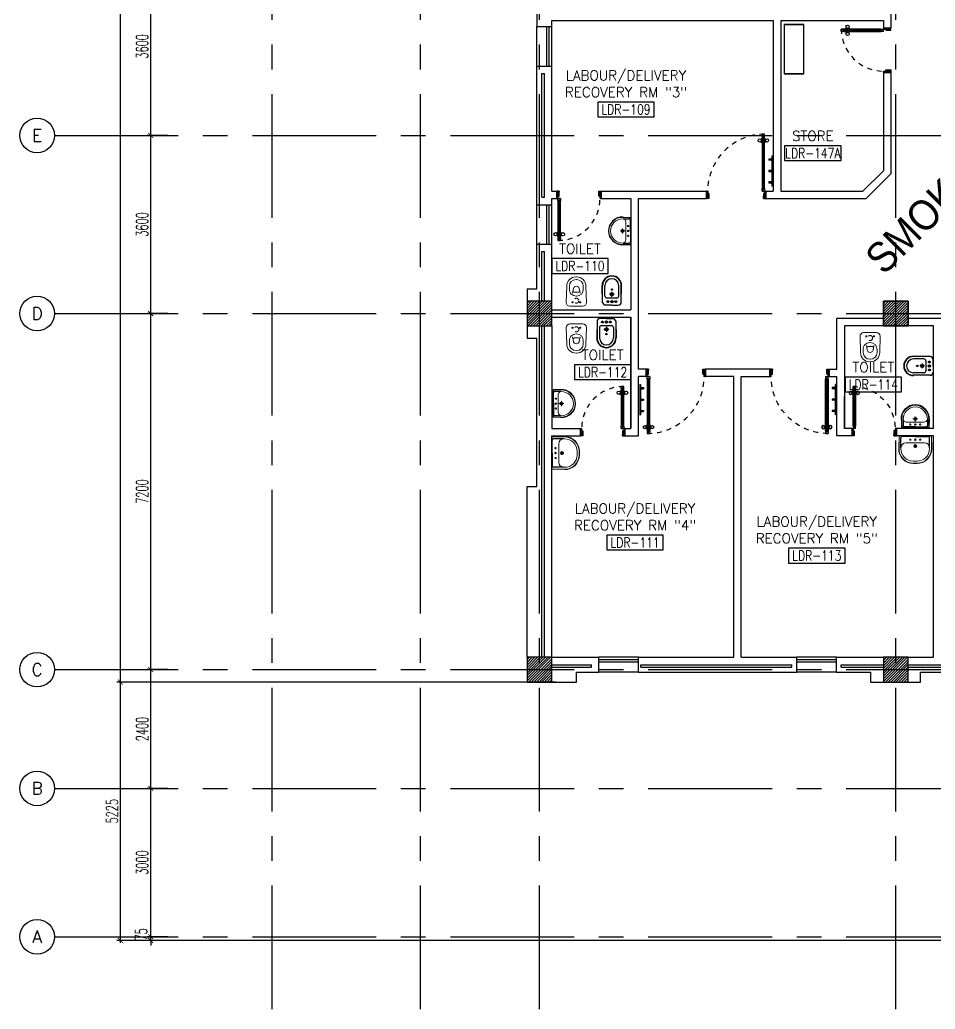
# Model space of a CAD drawing. Extents: x 275967.8 to 276060, y 57291.9 to 57371.4.
# Drawn here: x 275967.84 to 275986.33, y 57291.9 to 57311.9 of the extents above; entities that cross this region are included whole.
import ezdxf
from ezdxf.enums import TextEntityAlignment as Align

# ---------------------------------------------------------------- set-up
doc = ezdxf.new("R2010")
doc.units = 0
doc.header["$MEASUREMENT"] = 0
doc.header["$PDMODE"] = 34
for name, pattern in [('CENTERX2', [4, 2.5, -0.5, 0.5, -0.5]), ('DASHED', [0.75, 0.5, -0.25]), ('HIDDEN', [0.375, 0.25, -0.125]), ('HIDDEN2', [0.1875, 0.125, -0.0625])]:
    doc.linetypes.add(name, pattern=pattern)
doc.layers.get('0').update_dxf_attribs({"linetype": 'CONTINUOUS'})
doc.layers.get('DEFPOINTS').update_dxf_attribs({"linetype": 'CONTINUOUS'})
for name, color, linetype in [('A-TILES', 11, 'CONTINUOUS'), ('AX-CR', 2, 'CONTINUOUS'), ('AX-DIM', 4, 'CONTINUOUS'), ('AX-TXT', 2, 'CONTINUOUS'), ('AXES', 11, 'CENTERX2'), ('COL', 5, 'CONTINUOUS'), ('DOOR', 7, 'CONTINUOUS'), ('FIX', 3, 'CONTINUOUS'), ('HAT', 8, 'CONTINUOUS'), ('INSUL', 4, 'CONTINUOUS'), ('ME-FIX', 3, 'CONTINUOUS'), ('NON-MEDICAL', 5, 'CONTINUOUS'), ('RM-BOX', 4, 'CONTINUOUS'), ('RM-NAME', 2, 'CONTINUOUS'), ('RM-NO', 2, 'CONTINUOUS'), ('TXT1', 2, 'CONTINUOUS'), ('WALL', 2, 'CONTINUOUS'), ('WIN', 3, 'CONTINUOUS')]:
    doc.layers.add(name, color=color, linetype=linetype)
doc.styles.add('ROMANS', font='ROMANS.shx', dxfattribs={"width": 0.6})
doc.styles.add('TTXT', font='swisse.ttf', dxfattribs={"width": 0.6})
doc.dimstyles.new('STANDARD in', dxfattribs={"dimtxt": 0.24, "dimasz": 0.1, "dimexe": 0.07, "dimexo": 0.05, "dimgap": 0.05, "dimtad": 1, "dimdec": 0, "dimlfac": 1000, "dimzin": 0, "dimdsep": 46, "dimtxsty": 'ROMANS', "dimblk": 'ARCHTICK', "dimcen": 0.05, "dimdle": 0.05, "dimclrd": 4, "dimclre": 4, "dimclrt": 2, "dimadec": 0, "dimazin": 0, "dimtfac": 1, "dimtdec": 0, "dimtmove": 2, "dimatfit": 3, "dimfxl": 0, "dimtolj": 1, "dimtzin": 0, "dimarcsym": 0})

# ---------------------------------------------------------------- blocks, each defined once
blk = doc.blocks.new('*X685')
at = {"color": 0}
for p, q in [((31339, 118260), (31829, 118750)), ((31339, 118313), (31776, 118750)), ((31339, 118366), (31723, 118750)), ((31339, 118419), (31670, 118750)), ((31339, 118472), (31617, 118750)), ((31339, 118525), (31563, 118750)), ((31339, 118579), (31510, 118750)), ((31339, 118632), (31457, 118750)), ((31339, 118685), (31404, 118750)), ((31339, 118738), (31351, 118750)), ((31382, 118250), (31839, 118707)), ((31435, 118250), (31839, 118654)), ((31488, 118250), (31839, 118601)), ((31541, 118250), (31839, 118548)), ((31594, 118250), (31839, 118495)), ((31647, 118250), (31839, 118442)), ((31700, 118250), (31839, 118389)), ((31753, 118250), (31839, 118336)), ((31806, 118250), (31839, 118283))]:
    blk.add_line(p, q, dxfattribs=at)
blk = doc.blocks.new('*X684')
at = {"color": 0}
for p, q in [((24139, 118273), (24616, 118750)), ((24139, 118326), (24563, 118750)), ((24139, 118379), (24510, 118750)), ((24139, 118432), (24457, 118750)), ((24139, 118485), (24404, 118750)), ((24139, 118538), (24351, 118750)), ((24139, 118591), (24298, 118750)), ((24139, 118644), (24245, 118750)), ((24139, 118697), (24192, 118750)), ((24169, 118250), (24639, 118720)), ((24222, 118250), (24639, 118667)), ((24275, 118250), (24639, 118614)), ((24328, 118250), (24639, 118561)), ((24381, 118250), (24639, 118508)), ((24434, 118250), (24639, 118455)), ((24487, 118250), (24639, 118402)), ((24540, 118250), (24639, 118349)), ((24593, 118250), (24639, 118296))]:
    blk.add_line(p, q, dxfattribs=at)
blk = doc.blocks.new('*X680')
at = {"color": 0}
for p, q in [((31339, 125473), (31816, 125950)), ((31339, 125526), (31763, 125950)), ((31339, 125579), (31710, 125950)), ((31339, 125632), (31657, 125950)), ((31339, 125685), (31604, 125950)), ((31339, 125738), (31551, 125950)), ((31339, 125791), (31498, 125950)), ((31339, 125844), (31445, 125950)), ((31339, 125897), (31392, 125950)), ((31369, 125450), (31839, 125920)), ((31422, 125450), (31839, 125867)), ((31475, 125450), (31839, 125814)), ((31528, 125450), (31839, 125761)), ((31581, 125450), (31839, 125708)), ((31634, 125450), (31839, 125655)), ((31687, 125450), (31839, 125602)), ((31740, 125450), (31839, 125549)), ((31793, 125450), (31839, 125496))]:
    blk.add_line(p, q, dxfattribs=at)
blk = doc.blocks.new('*X679')
at = {"color": 0}
for p, q in [((24139, 125485), (24604, 125950)), ((24139, 125538), (24551, 125950)), ((24139, 125591), (24498, 125950)), ((24139, 125644), (24445, 125950)), ((24139, 125697), (24392, 125950)), ((24139, 125750), (24338, 125950)), ((24139, 125803), (24285, 125950)), ((24139, 125857), (24232, 125950)), ((24139, 125910), (24179, 125950)), ((24157, 125450), (24639, 125932)), ((24210, 125450), (24639, 125879)), ((24263, 125450), (24639, 125826)), ((24316, 125450), (24639, 125773)), ((24369, 125450), (24639, 125720)), ((24422, 125450), (24639, 125667)), ((24475, 125450), (24639, 125614)), ((24528, 125450), (24639, 125561)), ((24581, 125450), (24639, 125508)), ((24634, 125450), (24639, 125455))]:
    blk.add_line(p, q, dxfattribs=at)
blk = doc.blocks.new('RM1')
at = {"layer": 'RM-BOX'}
blk.add_lwpolyline([(570, -200), (-570, -200), (-570, -500), (570, -500)], close=True, dxfattribs=at)
at = {"layer": 'RM-NAME', "style": 'ROMANS'}
for tag, p in [('ROOMNAME1', (0, 324)), ('ROOMNAME2', (0, 0))]:
    blk.add_attdef(tag, text='', height=200, dxfattribs=at).set_placement(p, align=Align.MIDDLE)
at = {"layer": 'RM-NO', "style": 'ROMANS', "width": 0.8}
blk.add_attdef('ROOMNO', text='', height=200, dxfattribs=at).set_placement((0, -350), align=Align.MIDDLE)
blk = doc.blocks.new('AXL')
at = {"layer": 'AX-CR'}
blk.add_circle((-350, 0), 350, dxfattribs=at)
at = {"layer": 'AX-TXT', "style": 'ROMANS'}
blk.add_attdef('AX', text='', height=250, dxfattribs=at).set_placement((-350, 0), align=Align.MIDDLE)
blk = doc.blocks.new('_ARCHTICK')
at = {"color": 0, "linetype": 'ByBlock', "const_width": 0.15}
blk.add_lwpolyline([(-0.5, -0.5), (0.5, 0.5)], dxfattribs=at)
blk = doc.blocks.new('*D734')
at = {"layer": 'AX-DIM', "color": 4, "lineweight": -2, "ltscale": 0.3}
for p, q in [((275977.727, 57357.833), (275969.799, 57357.833)), ((275969.869, 57298.463), (275969.869, 57357.883)), ((275978.669, 57298.513), (275969.799, 57298.513))]:
    blk.add_line(p, q, dxfattribs=at)
at = {"layer": 'DEFPOINTS', "color": 0, "ltscale": 0.3}
for p in [(275969.869, 57357.833), (275977.777, 57357.833), (275978.719, 57298.513)]:
    blk.add_point(p, dxfattribs=at)
at = {"layer": 'AX-DIM', "color": 4, "lineweight": -2, "ltscale": 0.3, "xscale": 0.1, "yscale": 0.1, "zscale": 0.1}
for p, rotation in [((275969.869, 57357.833), 90), ((275969.869, 57298.513), 270)]:
    blk.add_blockref('_ARCHTICK', p, dxfattribs=dict(at, rotation=rotation))
at = {"layer": 'AX-DIM', "color": 2, "ltscale": 0.3, "insert": (275969.699, 57328.173), "char_height": 0.24, "attachment_point": 5, "rotation": 90, "style": 'ROMANS'}
blk.add_mtext('\\A1;59320', dxfattribs=at)
blk = doc.blocks.new('*D745')
at = {"layer": 'AX-DIM', "color": 4, "lineweight": -2, "ltscale": 0.3}
for p, q in [((275970.83, 57313.163), (275970.41, 57313.163)), ((275970.48, 57309.513), (275970.48, 57313.213)), ((275970.83, 57309.563), (275970.41, 57309.563))]:
    blk.add_line(p, q, dxfattribs=at)
at = {"layer": 'DEFPOINTS', "color": 0, "ltscale": 0.3}
for p in [(275970.48, 57313.163), (275970.88, 57313.163), (275970.88, 57309.563)]:
    blk.add_point(p, dxfattribs=at)
at = {"layer": 'AX-DIM', "color": 4, "lineweight": -2, "ltscale": 0.3, "xscale": 0.1, "yscale": 0.1, "zscale": 0.1}
for p, rotation in [((275970.48, 57313.163), 90), ((275970.48, 57309.563), 270)]:
    blk.add_blockref('_ARCHTICK', p, dxfattribs=dict(at, rotation=rotation))
at = {"layer": 'AX-DIM', "color": 2, "ltscale": 0.3, "insert": (275970.31, 57311.363), "char_height": 0.24, "attachment_point": 5, "rotation": 90, "style": 'ROMANS'}
blk.add_mtext('\\A1;3600', dxfattribs=at)
blk = doc.blocks.new('*D746')
at = {"layer": 'AX-DIM', "color": 4, "lineweight": -2, "ltscale": 0.3}
for p, q in [((275970.83, 57309.563), (275970.41, 57309.563)), ((275970.48, 57305.913), (275970.48, 57309.613)), ((275970.83, 57305.963), (275970.41, 57305.963))]:
    blk.add_line(p, q, dxfattribs=at)
at = {"layer": 'DEFPOINTS', "color": 0, "ltscale": 0.3}
for p in [(275970.48, 57309.563), (275970.88, 57309.563), (275970.88, 57305.963)]:
    blk.add_point(p, dxfattribs=at)
at = {"layer": 'AX-DIM', "color": 4, "lineweight": -2, "ltscale": 0.3, "xscale": 0.1, "yscale": 0.1, "zscale": 0.1}
for p, rotation in [((275970.48, 57309.563), 90), ((275970.48, 57305.963), 270)]:
    blk.add_blockref('_ARCHTICK', p, dxfattribs=dict(at, rotation=rotation))
at = {"layer": 'AX-DIM', "color": 2, "ltscale": 0.3, "insert": (275970.31, 57307.763), "char_height": 0.24, "attachment_point": 5, "rotation": 90, "style": 'ROMANS'}
blk.add_mtext('\\A1;3600', dxfattribs=at)
blk = doc.blocks.new('*D747')
at = {"layer": 'AX-DIM', "color": 4, "lineweight": -2, "ltscale": 0.3}
for p, q in [((275970.83, 57305.963), (275970.41, 57305.963)), ((275970.48, 57298.713), (275970.48, 57306.013)), ((275970.83, 57298.763), (275970.41, 57298.763))]:
    blk.add_line(p, q, dxfattribs=at)
at = {"layer": 'DEFPOINTS', "color": 0, "ltscale": 0.3}
for p in [(275970.48, 57305.963), (275970.88, 57305.963), (275970.88, 57298.763)]:
    blk.add_point(p, dxfattribs=at)
at = {"layer": 'AX-DIM', "color": 4, "lineweight": -2, "ltscale": 0.3, "xscale": 0.1, "yscale": 0.1, "zscale": 0.1}
for p, rotation in [((275970.48, 57305.963), 90), ((275970.48, 57298.763), 270)]:
    blk.add_blockref('_ARCHTICK', p, dxfattribs=dict(at, rotation=rotation))
at = {"layer": 'AX-DIM', "color": 2, "ltscale": 0.3, "insert": (275970.31, 57302.363), "char_height": 0.24, "attachment_point": 5, "rotation": 90, "style": 'ROMANS'}
blk.add_mtext('\\A1;7200', dxfattribs=at)
blk = doc.blocks.new('*D748')
at = {"layer": 'AX-DIM', "color": 4, "lineweight": -2, "ltscale": 0.3}
for p, q in [((275970.83, 57298.763), (275970.41, 57298.763)), ((275970.48, 57296.313), (275970.48, 57298.813)), ((275970.83, 57296.363), (275970.41, 57296.363))]:
    blk.add_line(p, q, dxfattribs=at)
at = {"layer": 'DEFPOINTS', "color": 0, "ltscale": 0.3}
for p in [(275970.48, 57298.763), (275970.88, 57298.763), (275970.88, 57296.363)]:
    blk.add_point(p, dxfattribs=at)
at = {"layer": 'AX-DIM', "color": 4, "lineweight": -2, "ltscale": 0.3, "xscale": 0.1, "yscale": 0.1, "zscale": 0.1}
for p, rotation in [((275970.48, 57298.763), 90), ((275970.48, 57296.363), 270)]:
    blk.add_blockref('_ARCHTICK', p, dxfattribs=dict(at, rotation=rotation))
at = {"layer": 'AX-DIM', "color": 2, "ltscale": 0.3, "insert": (275970.31, 57297.563), "char_height": 0.24, "attachment_point": 5, "rotation": 90, "style": 'ROMANS'}
blk.add_mtext('\\A1;2400', dxfattribs=at)
blk = doc.blocks.new('*D749')
at = {"layer": 'AX-DIM', "color": 4, "lineweight": -2, "ltscale": 0.3}
for p, q in [((275970.83, 57296.363), (275970.41, 57296.363)), ((275970.48, 57293.313), (275970.48, 57296.413)), ((275970.83, 57293.363), (275970.41, 57293.363))]:
    blk.add_line(p, q, dxfattribs=at)
at = {"layer": 'DEFPOINTS', "color": 0, "ltscale": 0.3}
for p in [(275970.48, 57296.363), (275970.88, 57296.363), (275970.88, 57293.363)]:
    blk.add_point(p, dxfattribs=at)
at = {"layer": 'AX-DIM', "color": 4, "lineweight": -2, "ltscale": 0.3, "xscale": 0.1, "yscale": 0.1, "zscale": 0.1}
for p, rotation in [((275970.48, 57296.363), 90), ((275970.48, 57293.363), 270)]:
    blk.add_blockref('_ARCHTICK', p, dxfattribs=dict(at, rotation=rotation))
at = {"layer": 'AX-DIM', "color": 2, "ltscale": 0.3, "insert": (275970.31, 57294.863), "char_height": 0.24, "attachment_point": 5, "rotation": 90, "style": 'ROMANS'}
blk.add_mtext('\\A1;3000', dxfattribs=at)
blk = doc.blocks.new('COL50')
at = {"layer": 'COL'}
blk.add_lwpolyline([(-250, 250), (-250, -250), (250, -250), (250, 250)], close=True, dxfattribs=at)
blk = doc.blocks.new('*D754')
at = {"layer": 'AX-DIM', "color": 4, "lineweight": -2, "ltscale": 0.3}
for p, q in [((275969.869, 57293.238), (275969.869, 57298.563)), ((275970.519, 57298.513), (275969.799, 57298.513)), ((275986.445, 57293.288), (275969.799, 57293.288))]:
    blk.add_line(p, q, dxfattribs=at)
at = {"layer": 'DEFPOINTS', "color": 0, "ltscale": 0.3}
for p in [(275969.869, 57298.513), (275970.569, 57298.513), (275986.495, 57293.288)]:
    blk.add_point(p, dxfattribs=at)
at = {"layer": 'AX-DIM', "color": 4, "lineweight": -2, "ltscale": 0.3, "xscale": 0.1, "yscale": 0.1, "zscale": 0.1}
for p, rotation in [((275969.869, 57298.513), 90), ((275969.869, 57293.288), 270)]:
    blk.add_blockref('_ARCHTICK', p, dxfattribs=dict(at, rotation=rotation))
at = {"layer": 'AX-DIM', "color": 2, "ltscale": 0.3, "insert": (275969.699, 57295.9), "char_height": 0.24, "attachment_point": 5, "rotation": 90, "style": 'ROMANS'}
blk.add_mtext('\\A1;5225', dxfattribs=at)
blk = doc.blocks.new('*D755')
at = {"layer": 'AX-DIM', "color": 4, "lineweight": -2, "ltscale": 0.3}
for p, q in [((275970.83, 57293.363), (275970.41, 57293.363)), ((275970.48, 57293.363), (275970.48, 57293.463)), ((275970.48, 57293.288), (275970.48, 57293.363)), ((275970.83, 57293.288), (275970.41, 57293.288)), ((275970.48, 57293.288), (275970.48, 57293.188))]:
    blk.add_line(p, q, dxfattribs=at)
at = {"layer": 'DEFPOINTS', "color": 0, "ltscale": 0.3}
for p in [(275970.48, 57293.363), (275970.88, 57293.363), (275970.88, 57293.288)]:
    blk.add_point(p, dxfattribs=at)
at = {"layer": 'AX-DIM', "color": 4, "lineweight": -2, "ltscale": 0.3, "xscale": 0.1, "yscale": 0.1, "zscale": 0.1}
for p, rotation in [((275970.48, 57293.363), 270), ((275970.48, 57293.288), 90)]:
    blk.add_blockref('_ARCHTICK', p, dxfattribs=dict(at, rotation=rotation))
at = {"layer": 'AX-DIM', "color": 2, "ltscale": 0.3, "insert": (275970.29, 57293.411), "char_height": 0.24, "attachment_point": 5, "rotation": 90, "style": 'ROMANS'}
blk.add_mtext('\\A1;75', dxfattribs=at)
blk = doc.blocks.new('DOOR90')
at = {"layer": 'DOOR', "color": 0, "linetype": 'ByBlock'}
for p, q in [((-150, 0), (-150, -25)), ((-150, 0), (0, 0)), ((0, -50), (0, 0)), ((-1000, -25), (-1000, -75)), ((-1000, -75), (-1000, -25)), ((-950, -25), (-1000, -25)), ((-950, -75), (-1000, -75)), ((-970, -42), (-970, -58)), ((-950, -42), (-970, -42)), ((-950, -58), (-970, -58)), ((-950, -25), (-950, -42)), ((-950, -58), (-950, -75)), ((-918, -25), (-918, -18)), ((-828, -18), (-918, -18)), ((-918, -75), (-918, -82)), ((-828, -82), (-918, -82)), ((-905, -18), (-905, -9)), ((-905, -9), (-840, -9)), ((-905, -18), (-840, -18)), ((-905, -82), (-905, -91)), ((-905, -82), (-840, -82)), ((-905, -91), (-840, -91)), ((-840, -18), (-840, -9)), ((-840, -82), (-840, -91)), ((-828, -25), (-828, -18)), ((-828, -75), (-828, -82)), ((-200, -42), (-200, -25)), ((-200, -25), (-150, -25)), ((-180, -42), (-200, -42)), ((-200, -75), (-200, -58)), ((-200, -58), (-180, -58)), ((-150, -75), (-200, -75)), ((-180, -58), (-180, -42)), ((-150, -75), (-150, -25)), ((-150, -25), (-100, -25)), ((-100, -25), (-100, -50)), ((-100, -50), (0, -50)), ((-150, -900), (-150, -875)), ((-150, -875), (-100, -875)), ((0, -900), (-150, -900)), ((-150, -900), (0, -900)), ((-100, -850), (0, -850)), ((-100, -875), (-100, -850)), ((0, -850), (0, -900))]:
    blk.add_line(p, q, dxfattribs=at)
at = {"layer": 'DOOR', "color": 9, "linetype": 'ByBlock'}
for p, q in [((0, -50), (-114, 0)), ((0, -50), (-40, 0)), ((0, -50), (-100, -37)), ((0, -850), (-114, -900)), ((0, -850), (-100, -863)), ((0, -850), (-40, -900))]:
    blk.add_line(p, q, dxfattribs=at)
at = {"layer": 'DOOR', "linetype": 'ByBlock'}
for p, q in [((-200, -25), (-950, -25)), ((-200, -42), (-950, -42)), ((-200, -58), (-950, -58)), ((-950, -75), (-200, -75))]:
    blk.add_line(p, q, dxfattribs=at)
at = {"layer": 'DOOR', "color": 0, "linetype": 'ByBlock'}
for centre in [(-873, 24), (-873, -124)]:
    blk.add_circle(centre, 32.4, dxfattribs=at)
at = {"layer": 'DOOR', "color": 9, "linetype": 'ByBlock'}
for centre, radius, start, end in [((0, -50), 154, 161.1053, 166.2858), ((0, -50), 134, 158.1598, 169.28), ((0, -50), 94.4, 148.0182, 180), ((0, -50), 74.4, 137.7764, 180), ((0, -50), 114, 154.0838, 167.3774), ((0, -50), 54.4, 113.2074, 180), ((0, -50), 34.4, 90, 180), ((0, -50), 14.4, 90, 180), ((0, -850), 154, 193.7142, 198.8947), ((0, -850), 134, 190.72, 201.8402), ((0, -850), 94.4, 180, 211.9818), ((0, -850), 74.4, 180, 222.2236), ((0, -850), 54.4, 180, 246.7926), ((0, -850), 34.4, 180, 270), ((0, -850), 14.4, 180, 270)]:
    blk.add_arc(centre, radius, start, end, dxfattribs=at)
at = {"layer": 'DOOR', "linetype": 'HIDDEN', "ltscale": 0.5}
blk.add_arc((-150, -25), 850, 180, 270, dxfattribs=at)
blk = doc.blocks.new('DOOR100')
at = {"layer": 'DOOR', "color": 0, "linetype": 'ByBlock'}
for p, q in [((-82, 1205), (-91, 1205)), ((-91, 1205), (-91, 1140)), ((-75, 1218), (-82, 1218)), ((-82, 1128), (-82, 1218)), ((-82, 1205), (-82, 1140)), ((-25, 1300), (-75, 1300)), ((-75, 1300), (-25, 1300)), ((-75, 1250), (-75, 1300)), ((-58, 1250), (-75, 1250)), ((-42, 1270), (-58, 1270)), ((-58, 1250), (-58, 1270)), ((-42, 1250), (-42, 1270)), ((-25, 1250), (-42, 1250)), ((-25, 1250), (-25, 1300)), ((-25, 1218), (-18, 1218)), ((-18, 1128), (-18, 1218)), ((-18, 1205), (-9, 1205)), ((-18, 1205), (-18, 1140)), ((-9, 1205), (-9, 1140)), ((-82, 1140), (-91, 1140)), ((-75, 1128), (-82, 1128)), ((-25, 1128), (-18, 1128)), ((-18, 1140), (-9, 1140)), ((-1200, 0), (-1200, 150)), ((-1200, 150), (-1175, 150)), ((-1200, 150), (-1200, 0)), ((-1150, 0), (-1200, 0)), ((-1175, 150), (-1175, 100)), ((-1175, 100), (-1150, 100)), ((-1150, 100), (-1150, 0)), ((-75, 200), (-58, 200)), ((-75, 150), (-75, 200)), ((-75, 150), (-25, 150)), ((-58, 200), (-58, 180)), ((-58, 180), (-42, 180)), ((-50, 100), (-50, 0)), ((-25, 100), (-50, 100)), ((-50, 0), (0, 0)), ((-42, 200), (-25, 200)), ((-42, 180), (-42, 200)), ((-25, 200), (-25, 150)), ((0, 150), (-25, 150)), ((-25, 150), (-25, 100)), ((0, 150), (0, 0))]:
    blk.add_line(p, q, dxfattribs=at)
at = {"layer": 'DOOR', "linetype": 'ByBlock'}
for p, q in [((-75, 1250), (-75, 200)), ((-58, 200), (-58, 1250)), ((-42, 200), (-42, 1250)), ((-25, 200), (-25, 1250)), ((0, 0), (0, 150))]:
    blk.add_line(p, q, dxfattribs=at)
at = {"layer": 'DOOR', "color": 9, "linetype": 'ByBlock'}
for p, q in [((-1150, 0), (-1200, 114)), ((-1150, 0), (-1200, 40)), ((-1150, 0), (-1163, 100)), ((-50, 0), (0, 114)), ((-50, 0), (-37, 100)), ((-50, 0), (0, 40))]:
    blk.add_line(p, q, dxfattribs=at)
at = {"layer": 'DOOR', "color": 0, "linetype": 'ByBlock'}
for centre in [(-124, 1173), (24, 1173)]:
    blk.add_circle(centre, 32.4, dxfattribs=at)
at = {"layer": 'DOOR', "linetype": 'HIDDEN', "ltscale": 0.5}
blk.add_arc((-25, 150), 1150, 90, 180.0001, dxfattribs=at)
at = {"layer": 'DOOR', "color": 9, "linetype": 'ByBlock'}
for centre, radius, start, end in [((-1150, 0), 154, 103.7142, 108.8947), ((-1150, 0), 134, 100.72, 111.8402), ((-1150, 0), 94.4, 90, 121.9818), ((-1150, 0), 74.4, 90, 132.2236), ((-1150, 0), 54.4, 90, 156.7926), ((-1150, 0), 34.4, 90, 180), ((-1150, 0), 14.4, 90, 180), ((-50, 0), 94.4, 58.0182, 90), ((-50, 0), 74.4, 47.7764, 90), ((-50, 0), 54.4, 23.2074, 90), ((-50, 0), 34.4, 0, 90), ((-50, 0), 14.4, 0, 90), ((-50, 0), 134, 68.1598, 79.28), ((-50, 0), 114, 64.0838, 77.3774), ((-50, 0), 154, 71.1053, 76.2858)]:
    blk.add_arc(centre, radius, start, end, dxfattribs=at)
blk = doc.blocks.new('A$C49F1192B')
at = {"layer": 'DOOR', "color": 0, "linetype": 'ByBlock', "xscale": -1, "rotation": 270}
blk.add_blockref('DOOR100', (0, 1200), dxfattribs=at)
blk = doc.blocks.new('WC1')
at = {"layer": 'FIX', "lineweight": 20}
for p, q in [((-210, 204), (-538, 194)), ((-727, 5), (-727, -5)), ((-674, 5), (-674, -5)), ((-534, 24), (-540, 0)), ((-540, 0), (-534, -24)), ((-475, 141), (-538, 141)), ((-395, 76), (-490, 60)), ((-339, 5), (-339, -5)), ((-538, -141), (-475, -141)), ((-538, -194), (-210, -204)), ((-490, -60), (-395, -76))]:
    blk.add_line(p, q, dxfattribs=at)
at = {"layer": 'FIX', "linetype": 'Continuous', "lineweight": 20}
blk.add_line((-420, -47), (-420, 45), dxfattribs=at)
at = {"layer": 'FIX', "lineweight": 20}
blk.add_lwpolyline([(-213, -204), (-210, -204, 0.414214), (-137, -131), (-137, 0), (-137, 131, 0.414214), (-210, 204)], format="xyb", dxfattribs=at)
at = {"layer": 'FIX', "linetype": 'HIDDEN2', "lineweight": 20, "ltscale": 0.3}
blk.add_circle((-245, 0), 49.8, dxfattribs=at)
at = {"layer": 'FIX', "linetype": 'HIDDEN', "lineweight": 20, "ltscale": 0.05}
for centre in [(-213, 78), (-213, -77)]:
    blk.add_circle(centre, 11.6, dxfattribs=at)
at = {"layer": 'FIX', "lineweight": 20}
for centre, radius, start, end in [((-538, 5), 189, 90, 180), ((-538, 5), 136, 90, 180), ((-473, -7), 68.2, 128.9242, 152.8468), ((-464, -18), 82, 108.496, 128.9242), ((-475, 5), 136, 360, 90), ((-538, -5), 189, 180, 270), ((-538, -5), 136, 180, 270), ((-473, 7), 68.2, 207.1532, 231.0758), ((-464, 18), 82, 231.0758, 251.504), ((-475, -5), 136, 270, 0)]:
    blk.add_arc(centre, radius, start, end, dxfattribs=at)
at = {"layer": 'FIX', "linetype": 'Continuous', "lineweight": 20}
for centre, start, end in [((-443, 46), 357.6662, 91.6121), ((-442, -46), 268.3879, 2.3338)]:
    blk.add_arc(centre, 22.3, start, end, dxfattribs=at)
blk = doc.blocks.new('BIDET1')
at = {"layer": 'FIX'}
for p, q in [((-617, 2), (-617, -3)), ((-88, 190), (-428, 190)), ((-210, 140), (-420, 140)), ((-352, 1), (-352, 1)), ((-350, 5), (-350, 5)), ((-348, 1), (-348, 1)), ((-346, 5), (-346, 5)), ((-344, 9), (-344, 9)), ((-344, 1), (-344, 1)), ((-342, 5), (-342, 5)), ((-341, 9), (-341, 9)), ((-341, 1), (-341, 1)), ((-339, 5), (-339, 5)), ((-337, 1), (-337, 1)), ((-335, 5), (-335, 5)), ((-333, 1), (-333, 1)), ((-170, 100), (-170, -100)), ((-25, -3), (-25, 128)), ((-617, -8), (-617, -3)), ((-88, -190), (-428, -190)), ((-210, -140), (-420, -140)), ((-350, -2), (-350, -2)), ((-348, -6), (-348, -6)), ((-346, -2), (-346, -2)), ((-346, -10), (-346, -10)), ((-344, -6), (-344, -6)), ((-342, -2), (-342, -2)), ((-342, -10), (-342, -10)), ((-341, -6), (-341, -6)), ((-339, -2), (-339, -2)), ((-339, -10), (-339, -10)), ((-337, -6), (-337, -6)), ((-335, -2), (-335, -2)), ((-333, -6), (-333, -6)), ((-331, -2), (-331, -2)), ((-25, -3), (-25, -134))]:
    blk.add_line(p, q, dxfattribs=at)
at = {"layer": 'FIX', "linetype": 'ByBlock', "ltscale": 0.3}
for p, q in [((-75, 190), (-420, 197)), ((-75, -190), (-420, -197))]:
    blk.add_line(p, q, dxfattribs=at)
at = {"layer": 'FIX', "linetype": 'DASHED', "ltscale": 0.05}
for p, q in [((-196, 0), (-294, 0)), ((-245, 49), (-245, -49))]:
    blk.add_line(p, q, dxfattribs=at)
at = {"layer": 'FIX'}
for centre, radius in [((-342, 0), 13.8), ((-342, 0), 11), ((-245, 0), 31.7), ((-245, 0), 22.5), ((-98, 0), 24.5), ((-98, 0), 17.5)]:
    blk.add_circle(centre, radius, dxfattribs=at)
at = {"layer": 'FIX', "linetype": 'HIDDEN', "ltscale": 0.05}
for centre in [(-98, 80), (-98, -80)]:
    blk.add_circle(centre, 17.5, dxfattribs=at)
at = {"layer": 'FIX', "linetype": 'ByBlock', "ltscale": 0.3}
blk.add_arc((-420, 0), 197, 90, 270, dxfattribs=at)
at = {"layer": 'FIX'}
for centre, radius, start, end in [((-420, 0), 190, 90, 270), ((-420, 0), 140, 90, 270), ((-210, 100), 40, 0, 90), ((-87, 128), 62.1, 0.1463, 90.8397), ((-210, -100), 40, 270, 0), ((-87, -128), 62.1, 269.1603, 359.8537)]:
    blk.add_arc(centre, radius, start, end, dxfattribs=at)
blk = doc.blocks.new('LAV-003')
at = {"layer": 'FIX', "linetype": 'Continuous', "lineweight": 20}
for p, q in [((-328, -285), (-328, -25)), ((0, -165), (-188, -165)), ((0, -165), (187, -165)), ((327, -285), (327, -25)), ((-288, -285), (-288, -265)), ((287, -285), (287, -265)), ((0, -535), (-38, -535)), ((0, -575), (-38, -575)), ((0, -535), (37, -535)), ((0, -575), (37, -575))]:
    blk.add_line(p, q, dxfattribs=at)
at = {"layer": 'FIX', "linetype": 'ByBlock'}
blk.add_line((-328, -25), (327, -25), dxfattribs=at)
at = {"layer": 'FIX', "linetype": 'ByBlock', "ltscale": 0.3}
for p, q in [((-288, -265), (-288, -60)), ((0, -35), (-262, -35)), ((0, -35), (262, -35)), ((287, -265), (287, -60))]:
    blk.add_line(p, q, dxfattribs=at)
at = {"layer": 'FIX', "lineweight": 20}
for p, q in [((-16, -101), (15, -101)), ((0, -85), (0, -116))]:
    blk.add_line(p, q, dxfattribs=at)
at = {"layer": 'FIX', "linetype": 'DASHED', "lineweight": 20, "ltscale": 0.04}
for p, q in [((0, -194), (0, -266)), ((-36, -230), (37, -230))]:
    blk.add_line(p, q, dxfattribs=at)
at = {"layer": 'FIX', "linetype": 'Continuous', "lineweight": 20}
blk.add_lwpolyline([(295, -25), (0, -25), (-328, -25), (-335, -285, 0.414214), (-38, -582), (0, -582), (37, -582, 0.414214), (334, -285), (327, -25), (0, -25)], format="xyb", dxfattribs=at)
at = {"layer": 'FIX', "linetype": 'HIDDEN', "lineweight": 20, "ltscale": 0.05}
for centre in [(-100, -101), (100, -101)]:
    blk.add_circle(centre, 12.4, dxfattribs=at)
at = {"layer": 'FIX', "lineweight": 20}
for centre, radius in [((0, -101), 15.5), ((0, -230), 29.5), ((0, -230), 22.5)]:
    blk.add_circle(centre, radius, dxfattribs=at)
at = {"layer": 'FIX', "linetype": 'Continuous', "lineweight": 20}
for centre, radius, start, end in [((-188, -265), 100, 90, 180), ((187, -265), 100, 0, 90), ((-38, -285), 290, 180, 270), ((-38, -285), 250, 180, 270), ((37, -285), 250, 270, 0), ((37, -285), 290, 270, 0)]:
    blk.add_arc(centre, radius, start, end, dxfattribs=at)
at = {"layer": 'FIX', "linetype": 'ByBlock', "ltscale": 0.3}
for centre, start, end in [((-262, -60), 90, 180), ((262, -60), 0, 90)]:
    blk.add_arc(centre, 25, start, end, dxfattribs=at)
blk = doc.blocks.new('LAV1')
at = {"layer": 'FIX', "linetype": 'ByBlock', "ltscale": 0.3}
for p, q in [((-280, 210), (-275, 50)), ((-245, 210), (-245, 85)), ((245, 210), (245, 85)), ((280, 210), (275, 50)), ((0, 60), (-220, 60)), ((0, 60), (220, 60))]:
    blk.add_line(p, q, dxfattribs=at)
at = {"layer": 'FIX', "linetype": 'Continuous', "lineweight": 20}
for p, q in [((-275, 210), (-275, 50)), ((275, 210), (275, 50)), ((0, 50), (-275, 50)), ((0, 50), (-252, 50)), ((0, 155), (-181, 155)), ((0, 155), (181, 155)), ((0, 50), (252, 50)), ((0, 50), (275, 50))]:
    blk.add_line(p, q, dxfattribs=at)
at = {"layer": 'FIX', "linetype": 'DASHED', "lineweight": 20, "ltscale": 0.05}
for p, q in [((50, 220), (-50, 220)), ((0, 170), (0, 270)), ((0, 170), (0, 270))]:
    blk.add_line(p, q, dxfattribs=at)
at = {"layer": 'FIX', "lineweight": 20}
for p, q in [((16, 107), (-15, 107)), ((0, 92), (0, 123))]:
    blk.add_line(p, q, dxfattribs=at)
for centre, radius in [((0, 220), 29.5), ((0, 220), 22.5), ((0, 107), 15.5)]:
    blk.add_circle(centre, radius, dxfattribs=at)
at = {"layer": 'FIX', "linetype": 'HIDDEN', "lineweight": 20, "ltscale": 0.05}
for centre in [(-100, 107), (100, 107)]:
    blk.add_circle(centre, 12.4, dxfattribs=at)
at = {"layer": 'FIX', "linetype": 'ByBlock', "ltscale": 0.3}
for centre, radius, start, end in [((7, 220), 287, 91.3776, 182.0064), ((-7, 220), 287, 357.9936, 88.6224), ((-220, 85), 24.9, 179.7021, 269.9486), ((220, 85), 24.9, 270.0514, 0.2979)]:
    blk.add_arc(centre, radius, start, end, dxfattribs=at)
at = {"layer": 'FIX', "linetype": 'Continuous', "lineweight": 20}
for centre, radius, start, end in [((8, 217), 283, 91.6988, 181.351), ((8, 212), 253, 91.7328, 180.4884), ((-8, 217), 283, 358.649, 88.3012), ((-8, 212), 253, 359.5116, 88.2672), ((-179, 222), 66.9, 190.2006, 268.0786), ((179, 222), 66.9, 271.9214, 349.7994)]:
    blk.add_arc(centre, radius, start, end, dxfattribs=at)
blk = doc.blocks.new('A$C16F26542')
at = {"layer": 'COL', "xscale": 0.001000000047497451, "yscale": 0.0009999999892897904, "zscale": 0.001}
blk.add_blockref('COL50', (0.25, 0.25), dxfattribs=at)

msp = doc.modelspace()

# ---------------------------------------------------------------- linework, layer by layer
at = {"layer": 'AXES'}
for p, q in [((275972.9355, 57291.8986), (275972.9355, 57370.7113)), ((275975.9355, 57291.8986), (275975.9355, 57370.7113)), ((275985.5355, 57291.8986), (275985.5355, 57370.7113)), ((275978.3355, 57291.8986), (275978.3355, 57337.5829)), ((275968.5355, 57309.5629), (276036.5755, 57309.5629)), ((275968.5355, 57305.9629), (276036.5755, 57305.9629)), ((275968.5355, 57298.7629), (276036.5755, 57298.7629)), ((275968.5355, 57298.7629), (276036.5755, 57298.7629)), ((275968.5355, 57296.3629), (276036.5755, 57296.3629)), ((275968.5355, 57293.3629), (276036.5755, 57293.3629))]:
    msp.add_line(p, q, dxfattribs=at)
at = {"layer": 'COL'}
msp.add_lwpolyline([(275985.2855, 57306.2129), (275985.7855, 57306.2129), (275985.7855, 57305.7129), (275985.2855, 57305.7129)], close=True, dxfattribs=at)
at = {"layer": 'INSUL'}
for p, q in [((275978.3855, 57310.8129), (275978.4355, 57310.8129)), ((275978.3855, 57308.3129), (275978.3855, 57310.8129)), ((275978.4355, 57308.3129), (275978.4355, 57310.8129)), ((275978.3855, 57308.3129), (275978.4355, 57308.3129)), ((275978.3855, 57306.2129), (275978.3855, 57307.2129)), ((275978.3855, 57307.2129), (275978.4355, 57307.2129)), ((275978.4355, 57306.2129), (275978.4355, 57307.2129)), ((275978.3855, 57299.0129), (275978.3855, 57305.7129)), ((275978.4355, 57299.0129), (275978.4355, 57305.7129)), ((275978.5855, 57298.8629), (275979.3855, 57298.8629)), ((275978.5855, 57298.8129), (275979.3855, 57298.8129)), ((275979.3855, 57298.8129), (275979.3855, 57298.8629)), ((275980.3855, 57298.8129), (275980.3855, 57298.8629)), ((275980.3855, 57298.8629), (275983.4355, 57298.8629)), ((275980.3855, 57298.8129), (275983.4355, 57298.8129)), ((275983.4355, 57298.8129), (275983.4355, 57298.8629)), ((275984.4355, 57298.8129), (275984.4355, 57298.8629)), ((275984.4355, 57298.8629), (275985.2855, 57298.8629)), ((275984.4355, 57298.8129), (275985.2855, 57298.8129)), ((275985.7855, 57298.8629), (275986.6355, 57298.8629)), ((275985.7855, 57298.8129), (275986.6355, 57298.8129))]:
    msp.add_line(p, q, dxfattribs=at)
at = {"layer": 'NON-MEDICAL'}
for p, q in [((275983.6801, 57311.8079), (275983.2801, 57311.8079)), ((275983.2801, 57311.8079), (275983.6801, 57311.8079)), ((275983.2801, 57311.8079), (275983.2801, 57310.8079)), ((275983.6801, 57310.8079), (275983.6801, 57311.8079)), ((275983.2801, 57310.8079), (275983.6801, 57310.8079)), ((275983.6801, 57310.8079), (275983.2801, 57310.8079)), ((275983.0443, 57309.1453), (275983.0326, 57309.1453)), ((275983.0326, 57309.1453), (275983.0326, 57308.5357)), ((275983.0443, 57309.1453), (275983.0443, 57308.5357)), ((275982.9739, 57309.083), (275982.9739, 57309.0595)), ((275983.0279, 57309.083), (275982.9739, 57309.083)), ((275983.0279, 57309.0595), (275982.9739, 57309.0595)), ((275983.0279, 57309.0943), (275983.0279, 57309.0482)), ((275983.0326, 57309.0943), (275983.0279, 57309.0943)), ((275983.0326, 57309.0482), (275983.0279, 57309.0482)), ((275983.0279, 57308.8522), (275982.9739, 57308.8522)), ((275982.9739, 57308.8522), (275982.9739, 57308.8287)), ((275983.0279, 57308.8287), (275982.9739, 57308.8287)), ((275983.0279, 57308.8635), (275983.0279, 57308.8174)), ((275983.0326, 57308.8635), (275983.0279, 57308.8635)), ((275983.0326, 57308.8174), (275983.0279, 57308.8174)), ((275983.0279, 57308.6214), (275982.9739, 57308.6214)), ((275982.9739, 57308.6214), (275982.9739, 57308.598)), ((275983.0279, 57308.598), (275982.9739, 57308.598)), ((275983.0326, 57308.6328), (275983.0279, 57308.6328)), ((275983.0279, 57308.6328), (275983.0279, 57308.5866)), ((275983.0326, 57308.5866), (275983.0279, 57308.5866)), ((275983.0443, 57308.5357), (275983.0326, 57308.5357)), ((275980.3667, 57304.526), (275980.3784, 57304.526)), ((275980.3667, 57304.526), (275980.3667, 57303.9164)), ((275980.3784, 57304.526), (275980.3784, 57303.9164)), ((275980.3784, 57304.475), (275980.383, 57304.475)), ((275980.3784, 57304.4289), (275980.383, 57304.4289)), ((275980.383, 57304.475), (275980.383, 57304.4289)), ((275980.383, 57304.4637), (275980.437, 57304.4637)), ((275980.383, 57304.4402), (275980.437, 57304.4402)), ((275980.437, 57304.4637), (275980.437, 57304.4402)), ((275984.2501, 57304.4637), (275984.2501, 57304.4402)), ((275984.3041, 57304.4637), (275984.2501, 57304.4637)), ((275984.3041, 57304.4402), (275984.2501, 57304.4402)), ((275984.3041, 57304.475), (275984.3041, 57304.4289)), ((275984.3087, 57304.475), (275984.3041, 57304.475)), ((275984.3087, 57304.4289), (275984.3041, 57304.4289)), ((275984.3204, 57304.526), (275984.3087, 57304.526)), ((275984.3087, 57304.526), (275984.3087, 57303.9164)), ((275984.3204, 57304.526), (275984.3204, 57303.9164)), ((275980.3784, 57304.2443), (275980.383, 57304.2443)), ((275980.3784, 57304.1981), (275980.383, 57304.1981)), ((275980.383, 57304.2443), (275980.383, 57304.1981)), ((275980.383, 57304.2329), (275980.437, 57304.2329)), ((275980.383, 57304.2095), (275980.437, 57304.2095)), ((275980.437, 57304.2329), (275980.437, 57304.2095)), ((275984.3041, 57304.2329), (275984.2501, 57304.2329)), ((275984.2501, 57304.2329), (275984.2501, 57304.2095)), ((275984.3041, 57304.2095), (275984.2501, 57304.2095)), ((275984.3041, 57304.2443), (275984.3041, 57304.1981)), ((275984.3087, 57304.2443), (275984.3041, 57304.2443)), ((275984.3087, 57304.1981), (275984.3041, 57304.1981)), ((275980.3784, 57304.0135), (275980.383, 57304.0135)), ((275980.3784, 57303.9673), (275980.383, 57303.9673)), ((275980.383, 57304.0135), (275980.383, 57303.9673)), ((275980.383, 57304.0021), (275980.437, 57304.0021)), ((275980.383, 57303.9787), (275980.437, 57303.9787)), ((275980.437, 57304.0021), (275980.437, 57303.9787)), ((275984.3041, 57304.0021), (275984.2501, 57304.0021)), ((275984.2501, 57304.0021), (275984.2501, 57303.9787)), ((275984.3041, 57303.9787), (275984.2501, 57303.9787)), ((275984.3087, 57304.0135), (275984.3041, 57304.0135)), ((275984.3041, 57304.0135), (275984.3041, 57303.9673)), ((275984.3087, 57303.9673), (275984.3041, 57303.9673)), ((275980.3667, 57303.9164), (275980.3784, 57303.9164)), ((275984.3204, 57303.9164), (275984.3087, 57303.9164))]:
    msp.add_line(p, q, dxfattribs=at)
at = {"layer": 'WALL'}
for p, q in [((275985.4355, 57312.9129), (275985.4355, 57311.7379)), ((275978.2855, 57312.6629), (275978.2855, 57311.7629)), ((275978.2855, 57311.7629), (275978.5855, 57311.7629)), ((275978.5855, 57311.8879), (275983.0605, 57311.8879)), ((275978.5855, 57311.7629), (275978.5855, 57311.8879)), ((275983.0605, 57311.8879), (275983.0605, 57308.4379)), ((275983.2105, 57311.8879), (275985.2855, 57311.8879)), ((275983.2105, 57311.8879), (275983.2105, 57308.4379)), ((275985.2855, 57311.8879), (275985.2855, 57311.7379)), ((275985.2855, 57311.7379), (275985.4355, 57311.7379)), ((275978.2855, 57310.9629), (275978.5855, 57310.9629)), ((275978.2855, 57308.1629), (275978.2855, 57310.9629)), ((275978.5855, 57308.4379), (275978.5855, 57310.9629)), ((275985.2855, 57310.8379), (275985.4355, 57310.8379)), ((275985.2855, 57310.8379), (275985.2855, 57308.8501)), ((275985.4355, 57310.8379), (275985.4355, 57308.7879)), ((275978.5855, 57308.4379), (275978.6855, 57308.4379)), ((275978.6855, 57308.4379), (275978.6855, 57308.2879)), ((275979.5855, 57308.4379), (275979.5855, 57308.2879)), ((275979.5855, 57308.4379), (275981.7105, 57308.4379)), ((275981.7105, 57308.4379), (275981.7105, 57308.2879)), ((275982.9105, 57308.4379), (275983.0605, 57308.4379)), ((275982.9105, 57308.4379), (275982.9105, 57308.2879)), ((275983.2105, 57308.4379), (275984.8734, 57308.4379)), ((275978.2855, 57308.1629), (275978.5855, 57308.1629)), ((275978.5855, 57308.2879), (275978.6855, 57308.2879)), ((275978.5855, 57306.2129), (275978.5855, 57308.2879)), ((275979.5855, 57308.2879), (275980.1855, 57308.2879)), ((275980.1855, 57308.2879), (275980.1855, 57306.0379)), ((275980.3355, 57304.8379), (275980.3355, 57308.2879)), ((275980.3355, 57308.2879), (275981.7105, 57308.2879)), ((275982.9105, 57308.2879), (275984.9355, 57308.2879)), ((275978.2855, 57306.4629), (275978.2855, 57307.3629)), ((275978.2855, 57307.3629), (275978.5855, 57307.3629)), ((275978.0855, 57306.4629), (275978.2855, 57306.4629)), ((275978.0855, 57306.4629), (275978.0855, 57305.4629)), ((275978.5855, 57306.0379), (275980.1855, 57306.0379)), ((275978.5855, 57305.8879), (275980.1855, 57305.8879)), ((275980.1855, 57303.6379), (275980.1855, 57305.8879)), ((275980.1855, 57305.8879), (275980.1855, 57303.6379)), ((275984.348, 57304.8379), (275984.348, 57305.8629)), ((275985.2855, 57305.8629), (275984.348, 57305.8629)), ((275988.398, 57305.8629), (275985.7855, 57305.8629)), ((275978.5855, 57305.7129), (275978.5855, 57303.6379)), ((275985.2855, 57305.7129), (275984.498, 57305.7129)), ((275984.498, 57305.7129), (275984.498, 57303.6379)), ((275986.298, 57305.7129), (275985.7855, 57305.7129)), ((275986.298, 57303.6379), (275986.298, 57305.7129)), ((275978.0855, 57305.4629), (275978.2855, 57305.4629)), ((275978.2855, 57302.4629), (275978.2855, 57305.4629)), ((275980.4901, 57304.8379), (275980.3355, 57304.8379)), ((275980.4901, 57304.6879), (275980.4901, 57304.8379)), ((275982.9934, 57304.8379), (275981.6901, 57304.8379)), ((275981.6901, 57304.6879), (275981.6901, 57304.8379)), ((275982.9934, 57304.6879), (275982.9934, 57304.8379)), ((275984.1934, 57304.6879), (275984.1934, 57304.8379)), ((275984.1934, 57304.8379), (275984.348, 57304.8379)), ((275980.3355, 57303.4879), (275980.3355, 57304.6879)), ((275980.4901, 57304.6879), (275980.3355, 57304.6879)), ((275982.2655, 57304.6879), (275981.6901, 57304.6879)), ((275982.2655, 57299.0129), (275982.2655, 57304.6879)), ((275982.4155, 57304.6879), (275982.9934, 57304.6879)), ((275982.4155, 57299.0129), (275982.4155, 57304.6879)), ((275984.1934, 57304.6879), (275984.348, 57304.6879)), ((275984.348, 57303.4879), (275984.348, 57304.6879)), ((275984.498, 57303.6379), (275984.498, 57304.2824)), ((275978.5855, 57303.6379), (275979.1635, 57303.6379)), ((275979.1635, 57303.6379), (275979.1635, 57303.4879)), ((275980.0635, 57303.6379), (275980.1855, 57303.6379)), ((275980.0635, 57303.6379), (275980.0635, 57303.4879)), ((275984.648, 57303.6379), (275984.498, 57303.6379)), ((275984.648, 57303.6379), (275984.648, 57303.4879)), ((275985.548, 57303.6379), (275985.548, 57303.4879)), ((275986.298, 57303.6379), (275985.548, 57303.6379)), ((275978.5855, 57299.0129), (275978.5855, 57303.4879)), ((275978.5855, 57303.4879), (275979.1635, 57303.4879)), ((275980.0635, 57303.4879), (275980.3355, 57303.4879)), ((275984.648, 57303.4879), (275984.348, 57303.4879)), ((275986.298, 57303.4879), (275985.548, 57303.4879)), ((275986.298, 57299.0129), (275986.298, 57303.4879)), ((275978.0855, 57302.4629), (275978.2855, 57302.4629)), ((275978.0855, 57299.0129), (275978.0855, 57302.4629)), ((275978.5855, 57299.0129), (275979.5355, 57299.0129)), ((275979.5355, 57298.7129), (275979.5355, 57299.0129)), ((275980.3355, 57298.7129), (275980.3355, 57299.0129)), ((275980.3355, 57299.0129), (275982.2655, 57299.0129)), ((275982.4155, 57299.0129), (275983.5355, 57299.0129)), ((275983.5355, 57298.7129), (275983.5355, 57299.0129)), ((275984.3355, 57298.7129), (275984.3355, 57299.0129)), ((275984.3355, 57299.0129), (275985.2864, 57299.0129)), ((275985.7855, 57299.0129), (275986.298, 57299.0129)), ((275979.0855, 57298.7129), (275979.5355, 57298.7129)), ((275979.0855, 57298.5129), (275979.0855, 57298.7129)), ((275980.3355, 57298.7129), (275983.5355, 57298.7129)), ((275984.3355, 57298.7129), (275985.0349, 57298.7129)), ((275985.0349, 57298.5129), (275985.0349, 57298.7129)), ((275986.0355, 57298.7129), (275986.7355, 57298.7129)), ((275986.0355, 57298.5129), (275986.0355, 57298.7129)), ((275978.0855, 57298.5129), (275979.0855, 57298.5129)), ((275985.0349, 57298.5129), (275986.0355, 57298.5129))]:
    msp.add_line(p, q, dxfattribs=at)
at = {"layer": 'WALL', "linetype": 'ByBlock'}
for p, q in [((275985.2855, 57308.8501), (275984.8734, 57308.4379)), ((275985.4355, 57308.7879), (275984.9355, 57308.2879))]:
    msp.add_line(p, q, dxfattribs=at)
at = {"layer": 'WALL', "linetype": 'ByBlock', "ltscale": 0.3}
for points in [[(275978.0855, 57305.7129), (275978.5855, 57305.7129), (275978.5855, 57306.2129), (275978.0855, 57306.2129)], [(275985.7855, 57306.2129), (275985.2855, 57306.2129), (275985.2855, 57305.7129), (275985.7855, 57305.7129)], [(275978.0855, 57298.5129), (275978.5855, 57298.5129), (275978.5855, 57299.0129), (275978.0855, 57299.0129)], [(275985.2855, 57298.5129), (275985.7855, 57298.5129), (275985.7855, 57299.0129), (275985.2855, 57299.0129)]]:
    msp.add_lwpolyline(points, close=True, dxfattribs=at)
at = {"layer": 'WIN'}
for p, q in [((275978.2855, 57310.9629), (275978.2855, 57311.7629)), ((275978.4855, 57310.9629), (275978.4855, 57311.7629)), ((275978.5355, 57310.9629), (275978.5355, 57311.7629)), ((275978.5855, 57310.9629), (275978.5855, 57311.7629)), ((275978.2855, 57307.3629), (275978.2855, 57308.1629)), ((275978.4855, 57307.3629), (275978.4855, 57308.1629)), ((275978.5355, 57307.3629), (275978.5355, 57308.1629)), ((275978.5855, 57307.3629), (275978.5855, 57308.1629)), ((275980.3355, 57299.0129), (275979.5355, 57299.0129)), ((275980.3355, 57298.9629), (275979.5355, 57298.9629)), ((275984.3355, 57299.0129), (275983.5355, 57299.0129)), ((275984.3355, 57298.9629), (275983.5355, 57298.9629)), ((275980.3355, 57298.9129), (275979.5355, 57298.9129)), ((275984.3355, 57298.9129), (275983.5355, 57298.9129)), ((275980.3355, 57298.7129), (275979.5355, 57298.7129)), ((275984.3355, 57298.7129), (275983.5355, 57298.7129))]:
    msp.add_line(p, q, dxfattribs=at)

# ---------------------------------------------------------------- block references
at = {"layer": 'A-TILES', "linetype": 'ByBlock', "ltscale": 0.3, "xscale": 0.0009999999892897904, "yscale": 0.000999999996565748, "zscale": 0.001}
for name, p in [('LAV1', (275985.9296, 57303.6109)), ('LAV-003', (275985.93, 57303.5129))]:
    msp.add_blockref(name, p, dxfattribs=at)
at = {"layer": 'AXES', "xscale": 0.0009999999892897904, "yscale": 0.000999999996565748, "zscale": 0.001}
for p, values in [((275968.5355, 57309.5629), {'AX': 'E'}), ((275968.5355, 57305.9629), {'AX': 'D'}), ((275968.5355, 57298.7629), {'AX': 'C'}), ((275968.5355, 57296.3629), {'AX': 'B'}), ((275968.5355, 57293.3629), {'AX': 'A'})]:
    msp.add_blockref('AXL', p, dxfattribs=at).add_auto_attribs(values)
at = {"layer": 'COL', "xscale": 0.0009999999892897904, "yscale": 0.000999999996565748, "zscale": 0.001}
for p in [(275978.3355, 57305.9629), (275985.5355, 57305.9629), (275978.3355, 57298.7629), (275985.5355, 57298.7629)]:
    msp.add_blockref('COL50', p, dxfattribs=at)
at = {"layer": 'DOOR', "color": 0, "linetype": 'ByBlock', "ltscale": 0.3, "xscale": 0.0009999999892897904, "yscale": 0.000999999996565748, "zscale": 0.001}
msp.add_blockref('DOOR90', (275985.4355, 57311.7379), dxfattribs=at)
at = {"layer": 'DOOR', "color": 0, "yscale": 0.000999999996565748, "zscale": 0.001}
for p, xscale, rotation in [((275981.7105, 57308.2879), -0.000999999996565748, 270), ((275981.6901, 57304.8379), -0.000999999996565748, 90), ((275982.9934, 57304.8379), 0.000999999996565748, 270)]:
    msp.add_blockref('A$C49F1192B', p, dxfattribs=dict(at, xscale=xscale, rotation=rotation))
at = {"layer": 'DOOR', "color": 0, "linetype": 'ByBlock', "yscale": 0.000999999996565748, "zscale": 0.001}
for p, xscale, rotation in [((275978.6855, 57308.4379), 0.000999999996565748, 90), ((275980.0635, 57303.4879), 0.000999999996565748, 270), ((275984.648, 57303.4879), -0.000999999996565748, 90)]:
    msp.add_blockref('DOOR90', p, dxfattribs=dict(at, xscale=xscale, rotation=rotation))
at = {"layer": 'FIX', "xscale": 0.000999999996565748, "yscale": 0.000999999996565748, "zscale": 0.001}
for name, p, rotation in [('LAV1', (275980.2366, 57307.6319), 90), ('WC1', (275979.0815, 57305.9762), 270), ('BIDET1', (275979.7998, 57306.1062), 270), ('WC1', (275979.0815, 57305.8879), 90), ('BIDET1', (275979.6895, 57305.8879), 90), ('WC1', (275985.018, 57305.7129), 90), ('LAV1', (275978.5605, 57304.1419), 270), ('LAV-003', (275978.5605, 57303.1414), 90)]:
    msp.add_blockref(name, p, dxfattribs=dict(at, rotation=rotation))
at = {"layer": 'FIX', "yscale": 0.000999999996565748, "zscale": 0.001}
for name, p, xscale in [('BIDET1', (275986.3143, 57304.9034), 0.0009999999892897904), ('LAV1', (275985.93, 57303.6109), -0.0009999999892897904)]:
    msp.add_blockref(name, p, dxfattribs=dict(at, xscale=xscale))
at = {"layer": 'HAT', "xscale": 0.0009999999892897904, "yscale": 0.000999999996565748, "zscale": 0.001}
for name in ['*X679', '*X680', '*X684', '*X685']:
    msp.add_blockref(name, (275953.9463, 57180.2632), dxfattribs=at)
at = {"layer": 'ME-FIX'}
msp.add_blockref('A$C16F26542', (275978.0855, 57298.513), dxfattribs=at)
at = {"layer": 'RM-NAME', "xscale": 0.0009999999892897904, "yscale": 0.000999999996565748, "zscale": 0.001}
for p, values in [((275980.0852, 57310.4375), {'ROOMNO': 'LDR-109', 'ROOMNAME2': 'RECOVERY RM "3"', 'ROOMNAME1': 'LABOUR/DELIVERY'}), ((275983.8612, 57309.5533), {'ROOMNO': 'LDR-147A', 'ROOMNAME2': 'STORE'}), ((275979.1544, 57307.2724), {'ROOMNO': 'LDR-110', 'ROOMNAME2': 'TOILET'}), ((275979.6133, 57305.1257), {'ROOMNO': 'LDR-112', 'ROOMNAME2': 'TOILET'}), ((275985.0827, 57304.8764), {'ROOMNO': 'LDR-114', 'ROOMNAME2': 'TOILET'}), ((275980.2686, 57301.6823), {'ROOMNO': 'LDR-111', 'ROOMNAME2': 'RECOVERY RM "4"', 'ROOMNAME1': 'LABOUR/DELIVERY'}), ((275983.9408, 57301.4184), {'ROOMNO': 'LDR-113', 'ROOMNAME2': 'RECOVERY RM "5"', 'ROOMNAME1': 'LABOUR/DELIVERY'})]:
    msp.add_blockref('RM1', p, dxfattribs=at).add_auto_attribs(values)

# ---------------------------------------------------------------- texts
at = {"layer": 'TXT1', "color": 6, "style": 'TTXT', "width": 0.9}
msp.add_text('SMOKE COMPARTMENT ZONE No.3', height=0.607852, rotation=45, dxfattribs=at).set_placement((275985.2973, 57306.7209))

# ---------------------------------------------------------------- dimensions: what is measured, and where the dimension line sits
at = {"layer": 'AX-DIM'}
for base, p1, p2, picture, middle in [((275969.8688, 57357.8329), (275978.7188, 57298.5129), (275977.7769, 57357.8329), '*D734', (275969.6988, 57328.1729)), ((275970.4803, 57313.1629), (275970.8803, 57309.5629), (275970.8803, 57313.1629), '*D745', (275970.3103, 57311.3629)), ((275970.4803, 57309.5629), (275970.8803, 57305.9629), (275970.8803, 57309.5629), '*D746', (275970.3103, 57307.7629)), ((275970.4803, 57305.9629), (275970.8803, 57298.7629), (275970.8803, 57305.9629), '*D747', (275970.3103, 57302.3629)), ((275970.4803, 57298.7629), (275970.8803, 57296.3629), (275970.8803, 57298.7629), '*D748', (275970.3103, 57297.5629)), ((275969.8688, 57298.5129), (275986.4946, 57293.2879), (275970.5688, 57298.5129), '*D754', (275969.6988, 57295.9004)), ((275970.4803, 57296.3629), (275970.8803, 57293.3629), (275970.8803, 57296.3629), '*D749', (275970.3103, 57294.8629))]:
    dim = msp.add_linear_dim(base=base, p1=p1, p2=p2, angle=90, dimstyle='STANDARD in', dxfattribs=at)
    dim.commit()
    dim.dimension.update_dxf_attribs({"geometry": picture, "text_midpoint": middle})
dim = msp.add_linear_dim(base=(275970.4803, 57293.3629), p1=(275970.8803, 57293.2879), p2=(275970.8803, 57293.3629), angle=90, dimstyle='STANDARD in', dxfattribs=at)
dim.commit()
dim.dimension.update_dxf_attribs({"geometry": '*D755', "text_midpoint": (275970.2902, 57293.4106), "dimtype": 160})

doc.saveas('drawing.dxf')
